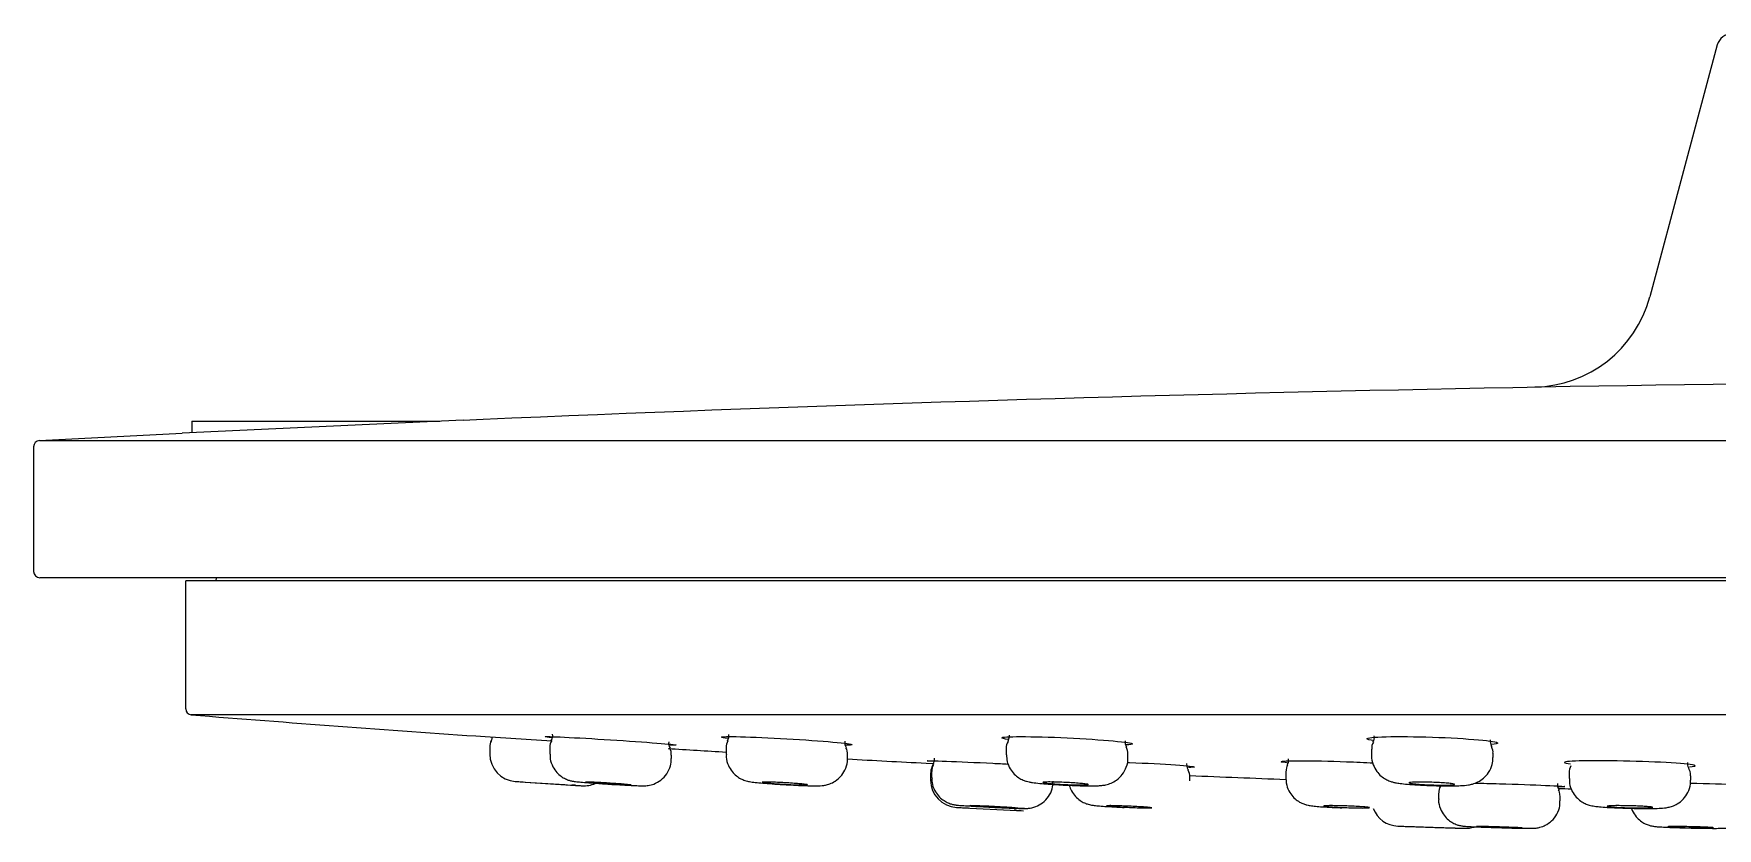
# Model space of a CAD drawing. Header units: millimetres. Extents: x -60 to 7633, y -2614 to 2146.
# Drawn here: x 3729.6 to 3785, y -2208.8 to -2182.7 of the extents above; entities that cross this region are included whole.
import ezdxf

# ---------------------------------------------------------------- set-up
doc = ezdxf.new("R2010")
doc.units = ezdxf.units.MM
doc.layers.get('0').update_dxf_attribs({"color": 250})

msp = doc.modelspace()

# ---------------------------------------------------------------- linework, layer by layer
at = {"linetype": 'Continuous'}
for p, q in [((3785.019, -2183.051), (3782.799, -2191.338)), ((3743.776, -2195.394), (3734.529, -2195.827)), ((3734.845, -2195.431), (3743, -2195.431)), ((3734.845, -2195.431), (3734.845, -2195.812)), ((3743.776, -2195.394), (3744.43, -2195.366)), ((3729.835, -2196.07), (3734.529, -2195.827)), ((3729.835, -2196.07), (3879.456, -2196.07)), ((3729.645, -2196.27), (3729.645, -2200.381)), ((3879.445, -2200.581), (3729.845, -2200.581)), ((3734.645, -2204.894), (3734.645, -2200.681)), ((3874.645, -2200.681), (3734.645, -2200.681)), ((3735.645, -2200.681), (3735.654, -2200.581)), ((3874.461, -2205.093), (3734.829, -2205.093)), ((3744.495, -2205.809), (3746.686, -2205.953)), ((3744.645, -2206.158), (3744.645, -2206.159)), ((3744.645, -2206.159), (3744.645, -2206.383)), ((3744.645, -2206.383), (3744.645, -2206.384)), ((3746.622, -2206.164), (3746.622, -2206.386)), ((3750.622, -2206.417), (3750.622, -2206.416)), ((3750.622, -2206.526), (3750.622, -2206.417)), ((3752.416, -2206.177), (3752.416, -2206.394)), ((3756.416, -2206.518), (3756.416, -2206.404)), ((3761.633, -2206.198), (3761.633, -2206.405)), ((3765.633, -2206.507), (3765.633, -2206.383)), ((3773.645, -2206.225), (3773.645, -2206.42)), ((3777.645, -2206.492), (3777.645, -2206.356)), ((3758.995, -2206.682), (3759.215, -2206.693)), ((3759.145, -2207.028), (3759.145, -2207.029)), ((3759.145, -2207.029), (3759.145, -2207.239)), ((3759.179, -2206.954), (3759.179, -2207.164)), ((3767.674, -2207.14), (3767.674, -2207.139)), ((3767.674, -2207.266), (3767.674, -2207.14)), ((3770.825, -2206.98), (3770.825, -2207.178)), ((3780.145, -2207.001), (3780.145, -2207.19)), ((3784.145, -2207.245), (3784.145, -2207.103)), ((3745.485, -2207.281), (3747.687, -2207.427)), ((3745.808, -2207.303), (3747.308, -2207.402)), ((3759.145, -2207.239), (3759.145, -2207.24)), ((3775.853, -2207.665), (3775.853, -2207.858)), ((3760, -2208.138), (3762.202, -2208.247)), ((3779.853, -2207.786), (3779.853, -2207.785)), ((3779.853, -2207.924), (3779.853, -2207.786)), ((3774.515, -2208.754), (3776.717, -2208.826)), ((3774.895, -2208.767), (3776.395, -2208.816))]:
    msp.add_line(p, q, dxfattribs=at)
for centre, radius, start, end in [((3785.502, -2183.181), 0.5, 90, 165), ((3778.934, -2190.306), 4, 271.1653, 345.0627), ((3729.845, -2196.27), 0.2, 93.0631, 180), ((3729.845, -2200.381), 0.2, 180, 270), ((3734.845, -2204.894), 0.2, 180, 265.4496), ((3804.645, -1327.867), 880, 265.449588, 266.080647), ((3745.145, -2206.158), 0.5, 153.4711, 180.015), ((3745.145, -2206.158), 0.5, 153.4435, 180.3838), ((3745.145, -2206.158), 0.5, 154.1069, 180.4138), ((3744.245, -2205.722), 0.5, 335.6201, 347.9413), ((3746.976, -2206.132), 0.351, 146.4471, 184.7238), ((3746.406, -2205.769), 0.311, 327.8889, 7.8265), ((3750.833, -2206.024), 0.306, 171.5693, 212.046), ((3752.757, -2206.139), 0.337, 145.9537, 186.0501), ((3752.204, -2205.783), 0.307, 327.8783, 8.1622), ((3756.637, -2206.004), 0.317, 172.7294, 211.6005), ((3761.965, -2206.162), 0.333, 144.2999, 186.8118), ((3765.846, -2205.985), 0.308, 172.1877, 211.95), ((3773.991, -2206.187), 0.341, 145.8095, 185.8851), ((3773.432, -2205.832), 0.308, 328.4705, 8.1416), ((3777.859, -2205.956), 0.31, 172.4723, 211.7923), ((3745.545, -2206.383), 0.9, 180, 266.1514), ((3804.645, -1327.867), 880, 266.473105, 266.5974), ((3750.252, -2206.374), 0.364, 353.2445, 30.3655), ((3756.059, -2206.372), 0.356, 354.9253, 33.8537), ((3804.645, -1327.867), 880, 266.857966, 267.026447), ((3758.961, -2206.561), 0.312, 328.1942, 7.98), ((3765.321, -2206.332), 0.31, 350.5832, 35.8875), ((3770.601, -2206.581), 0.32, 328.5161, 7.0759), ((3759.645, -2207.028), 0.5, 153.4844, 180.0167), ((3759.645, -2207.028), 0.5, 153.4622, 180.396), ((3759.645, -2207.028), 0.5, 154.1209, 180.4234), ((3759.516, -2206.915), 0.333, 146.0467, 186.3387), ((3758.745, -2206.592), 0.5, 334.1838, 348.0185), ((3758.745, -2206.592), 0.5, 335.637, 348.0812), ((3767.306, -2207.106), 0.363, 354.5219, 32.2337), ((3804.645, -1327.867), 880, 267.592224, 267.797819), ((3780.46, -2206.958), 0.315, 143.591, 188.5287), ((3804.645, -1327.869), 881.4, 266.151359, 266.172528), ((3804.645, -1327.87), 881.399, 266.172527, 266.270038), ((3804.645, -1327.869), 881.4, 266.270038, 266.294829), ((3803.693, -1342.332), 866.905, 266.270911, 266.278688), ((3747.745, -2206.529), 0.9, 266.2948, 294.2197), ((3747.745, -2206.529), 0.9, 266.2948, 293.8455), ((3760.045, -2207.239), 0.9, 180, 267.0966), ((3776.187, -2207.623), 0.329, 146.2818, 187.128), ((3780.063, -2207.392), 0.305, 171.6903, 212.311), ((3804.645, -1327.867), 880, 268.381134, 268.409298), ((3804.645, -1327.869), 881.4, 267.096552, 267.1223), ((3804.645, -1327.869), 881.4, 267.219927, 267.239885), ((3774.545, -2207.854), 0.9, 200.9, 268.041), ((3804.645, -1327.869), 881.4, 268.040955, 268.065721), ((3804.645, -1327.869), 881.4, 268.163282, 268.184191), ((3776.745, -2207.927), 0.9, 268.1842, 287.8251), ((3776.745, -2207.927), 0.9, 268.1842, 287.8206)]:
    msp.add_arc(centre, radius, start, end, dxfattribs=at)
for points in [[(3744.43, -2195.366), (3764.49, -2194.502), (3784.567, -2194.07), (3804.645, -2194.07)], [(3761.729, -2205.764), (3761.74, -2205.785), (3761.726, -2205.854), (3761.686, -2205.971)], [(3777.637, -2206.355), (3777.652, -2206.304), (3777.636, -2206.228), (3777.589, -2206.126)], [(3767.623, -2206.906), (3767.599, -2206.883), (3767.583, -2206.814), (3767.576, -2206.699)], [(3770.887, -2206.753), (3770.853, -2206.789), (3770.833, -2206.864), (3770.829, -2206.977)], [(3784.094, -2206.868), (3784.07, -2206.845), (3784.055, -2206.777), (3784.047, -2206.662)], [(3784.141, -2207.103), (3784.137, -2206.988), (3784.118, -2206.911), (3784.084, -2206.873)], [(3779.85, -2207.786), (3779.843, -2207.668), (3779.823, -2207.592), (3779.792, -2207.558)], [(3765.407, -2208.134), (3765.442, -2208.136), (3765.475, -2208.137), (3765.507, -2208.139)]]:
    msp.add_open_spline(points, degree=3, dxfattribs=at)
for points, knots in [([(3746.699, -2205.845), (3746.552, -2205.83), (3746.472, -2205.819), (3746.47, -2205.804), (3746.699, -2205.809), (3747.1, -2205.828)], [0.8015919, 0.8015919, 0.8015919, 0.8015919, 0.875, 0.875, 1, 1, 1, 1]), ([(3747.1, -2205.828), (3747.502, -2205.847), (3748.059, -2205.878), (3749.181, -2205.95), (3749.742, -2205.989), (3750.536, -2206.054), (3750.77, -2206.078), (3750.772, -2206.093), (3750.696, -2206.094), (3750.556, -2206.09)], [0, 0, 0, 0, 0.125, 0.125, 0.25, 0.25, 0.375, 0.375, 0.4466086, 0.4466086, 0.4466086, 0.4466086]), ([(3752.488, -2205.872), (3752.344, -2205.854), (3752.266, -2205.839), (3752.265, -2205.809), (3752.493, -2205.804), (3752.895, -2205.814)], [0.8023724, 0.8023724, 0.8023724, 0.8023724, 0.875, 0.875, 1, 1, 1, 1]), ([(3752.895, -2205.814), (3753.297, -2205.823), (3753.855, -2205.848), (3754.977, -2205.912), (3755.537, -2205.952), (3756.331, -2206.023), (3756.565, -2206.055), (3756.566, -2206.084), (3756.492, -2206.091), (3756.354, -2206.092)], [0, 0, 0, 0, 0.125, 0.125, 0.25, 0.25, 0.375, 0.375, 0.4459568, 0.4459568, 0.4459568, 0.4459568]), ([(3761.7, -2205.904), (3761.56, -2205.884), (3761.484, -2205.866), (3761.482, -2205.824), (3761.711, -2205.809), (3762.113, -2205.809)], [0.8031097, 0.8031097, 0.8031097, 0.8031097, 0.875, 0.875, 1, 1, 1, 1]), ([(3762.113, -2205.809), (3762.515, -2205.809), (3763.073, -2205.824), (3764.195, -2205.877), (3764.756, -2205.914), (3765.549, -2205.988), (3765.782, -2206.025), (3765.783, -2206.066), (3765.71, -2206.077), (3765.575, -2206.084)], [0, 0, 0, 0, 0.125, 0.125, 0.25, 0.25, 0.375, 0.375, 0.4452189, 0.4452189, 0.4452189, 0.4452189]), ([(3773.738, -2205.944), (3773.581, -2205.922), (3773.496, -2205.899), (3773.495, -2205.848), (3773.723, -2205.823), (3774.125, -2205.814)], [0.7987573, 0.7987573, 0.7987573, 0.7987573, 0.875, 0.875, 1, 1, 1, 1]), ([(3774.125, -2205.814), (3774.528, -2205.804), (3775.086, -2205.809), (3776.209, -2205.846), (3776.77, -2205.878), (3777.562, -2205.95), (3777.795, -2205.989), (3777.795, -2206.04), (3777.724, -2206.055), (3777.591, -2206.067)], [0, 0, 0, 0, 0.125, 0.125, 0.25, 0.25, 0.375, 0.375, 0.4445252, 0.4445252, 0.4445252, 0.4445252]), ([(3746.634, -2206.386), (3746.631, -2206.445), (3746.627, -2206.579), (3746.708, -2206.794), (3746.837, -2206.983), (3746.984, -2207.115), (3747.125, -2207.199), (3747.247, -2207.246), (3747.333, -2207.268), (3747.387, -2207.278), (3747.441, -2207.286), (3747.525, -2207.295), (3747.691, -2207.311), (3747.968, -2207.332), (3748.255, -2207.353), (3748.419, -2207.363), (3748.48, -2207.367)], [0, 0, 0, 0, 0.056562, 0.151666, 0.231592, 0.300471, 0.35878, 0.40638, 0.439736, 0.463126, 0.492828, 0.559643, 0.683388, 0.81546, 0.94104, 1, 1, 1, 1]), ([(3748.48, -2207.367), (3748.547, -2207.372), (3748.714, -2207.383), (3749.013, -2207.4), (3749.313, -2207.416), (3749.558, -2207.426), (3749.664, -2207.43), (3749.77, -2207.427), (3749.888, -2207.415), (3750.067, -2207.368), (3750.286, -2207.246), (3750.478, -2207.04), (3750.602, -2206.784), (3750.611, -2206.618), (3750.615, -2206.527)], [0, 0, 0, 0, 0.060076, 0.172527, 0.285635, 0.400361, 0.520592, 0.559771, 0.589498, 0.650284, 0.736733, 0.829071, 0.919937, 1, 1, 1, 1]), ([(3752.427, -2206.393), (3752.423, -2206.427), (3752.412, -2206.545), (3752.479, -2206.75), (3752.601, -2206.955), (3752.747, -2207.099), (3752.892, -2207.194), (3753.022, -2207.248), (3753.119, -2207.276), (3753.2, -2207.292), (3753.307, -2207.308), (3753.48, -2207.327), (3753.762, -2207.351), (3754.02, -2207.37), (3754.165, -2207.379), (3754.202, -2207.381)], [0, 0, 0, 0, 0.034538, 0.138471, 0.225015, 0.299809, 0.364232, 0.418508, 0.459763, 0.498301, 0.5636, 0.702007, 0.829519, 0.963334, 1, 1, 1, 1]), ([(3754.202, -2207.381), (3754.295, -2207.387), (3754.485, -2207.398), (3754.812, -2207.414), (3755.121, -2207.426), (3755.382, -2207.429), (3755.51, -2207.43), (3755.688, -2207.408), (3755.845, -2207.364), (3756.035, -2207.268), (3756.229, -2207.094), (3756.366, -2206.845), (3756.428, -2206.635), (3756.412, -2206.53), (3756.41, -2206.515)], [0, 0, 0, 0, 0.082005, 0.195064, 0.308867, 0.425036, 0.553831, 0.600992, 0.649243, 0.712985, 0.805989, 0.892564, 0.986709, 1, 1, 1, 1]), ([(3759.254, -2206.63), (3759.106, -2206.619), (3759.027, -2206.611), (3759.032, -2206.599), (3759.264, -2206.603), (3759.668, -2206.618)], [0.8007004, 0.8007004, 0.8007004, 0.8007004, 0.875, 0.875, 1, 1, 1, 1]), ([(3759.668, -2206.618), (3760.073, -2206.633), (3760.632, -2206.657), (3761.362, -2206.694), (3761.532, -2206.702), (3761.696, -2206.711)], [0, 0, 0, 0, 0.125, 0.125, 0.1627647, 0.1627647, 0.1627647, 0.1627647]), ([(3761.646, -2206.406), (3761.645, -2206.488), (3761.648, -2206.64), (3761.748, -2206.864), (3761.885, -2207.042), (3762.036, -2207.164), (3762.181, -2207.24), (3762.301, -2207.281), (3762.4, -2207.305), (3762.526, -2207.326), (3762.714, -2207.348), (3763.01, -2207.373), (3763.308, -2207.392), (3763.488, -2207.401), (3763.563, -2207.404)], [0, 0, 0, 0, 0.079136, 0.171467, 0.250113, 0.318582, 0.377978, 0.428093, 0.471312, 0.536651, 0.673677, 0.797893, 0.927534, 1, 1, 1, 1]), ([(3763.563, -2207.404), (3763.619, -2207.407), (3763.78, -2207.415), (3764.075, -2207.425), (3764.385, -2207.43), (3764.61, -2207.427), (3764.758, -2207.419), (3764.903, -2207.4), (3765.087, -2207.346), (3765.281, -2207.235), (3765.465, -2207.057), (3765.592, -2206.811), (3765.648, -2206.606), (3765.632, -2206.509), (3765.631, -2206.504)], [0, 0, 0, 0, 0.052469, 0.173757, 0.295574, 0.421088, 0.509976, 0.573653, 0.641075, 0.712064, 0.801957, 0.895411, 0.995455, 1, 1, 1, 1]), ([(3770.901, -2206.678), (3770.755, -2206.662), (3770.676, -2206.647), (3770.675, -2206.615), (3770.903, -2206.603), (3771.305, -2206.603)], [0.8017874, 0.8017874, 0.8017874, 0.8017874, 0.875, 0.875, 1, 1, 1, 1]), ([(3771.305, -2206.603), (3771.707, -2206.603), (3772.265, -2206.615), (3773.127, -2206.646), (3773.427, -2206.659), (3773.702, -2206.674)], [0, 0, 0, 0, 0.125, 0.125, 0.1918802, 0.1918802, 0.1918802, 0.1918802]), ([(3773.649, -2206.419), (3773.648, -2206.428), (3773.632, -2206.529), (3773.689, -2206.727), (3773.804, -2206.949), (3773.952, -2207.108), (3774.104, -2207.214), (3774.246, -2207.277), (3774.366, -2207.312), (3774.488, -2207.337), (3774.647, -2207.359), (3774.9, -2207.382), (3775.225, -2207.403), (3775.439, -2207.411), (3775.549, -2207.416)], [0, 0, 0, 0, 0.008856, 0.116422, 0.204941, 0.281537, 0.34866, 0.407767, 0.459235, 0.519878, 0.622104, 0.753293, 0.891911, 1, 1, 1, 1]), ([(3775.549, -2207.416), (3775.572, -2207.417), (3775.703, -2207.422), (3775.977, -2207.428), (3776.307, -2207.43), (3776.6, -2207.422), (3776.775, -2207.411), (3776.97, -2207.374), (3777.155, -2207.306), (3777.345, -2207.18), (3777.512, -2206.988), (3777.627, -2206.744), (3777.635, -2206.581), (3777.637, -2206.494)], [0, 0, 0, 0, 0.02113, 0.142558, 0.26489, 0.390532, 0.529751, 0.593093, 0.662726, 0.738346, 0.824774, 0.919879, 1, 1, 1, 1]), ([(3780.62, -2206.607), (3780.219, -2206.614), (3779.993, -2206.633), (3779.996, -2206.672), (3780.066, -2206.687), (3780.193, -2206.703)], [0, 0, 0, 0, 0.125, 0.125, 0.1928837, 0.1928837, 0.1928837, 0.1928837]), ([(3784.108, -2206.802), (3784.23, -2206.793), (3784.296, -2206.781), (3784.294, -2206.743), (3784.064, -2206.712), (3783.261, -2206.656), (3782.702, -2206.632), (3781.579, -2206.603), (3781.02, -2206.599), (3780.62, -2206.607)], [0.5580213, 0.5580213, 0.5580213, 0.5580213, 0.625, 0.625, 0.75, 0.75, 0.875, 0.875, 1, 1, 1, 1]), ([(3759.191, -2207.164), (3759.188, -2207.219), (3759.183, -2207.352), (3759.263, -2207.567), (3759.392, -2207.759), (3759.54, -2207.892), (3759.684, -2207.977), (3759.808, -2208.025), (3759.9, -2208.047), (3759.954, -2208.056), (3759.995, -2208.061), (3760.059, -2208.068), (3760.173, -2208.077), (3760.403, -2208.092), (3760.703, -2208.109), (3760.996, -2208.124), (3761.154, -2208.132), (3761.21, -2208.135)], [0, 0, 0, 0, 0.050168, 0.140496, 0.216035, 0.281032, 0.336356, 0.381621, 0.414516, 0.434468, 0.45558, 0.49472, 0.601773, 0.713871, 0.832063, 0.948591, 1, 1, 1, 1]), ([(3765.608, -2206.655), (3765.633, -2206.656), (3765.657, -2206.657), (3766.243, -2206.683), (3766.803, -2206.714), (3767.594, -2206.769), (3767.826, -2206.794), (3767.823, -2206.816), (3767.752, -2206.821), (3767.622, -2206.822)], [0.1194734, 0.1194734, 0.1194734, 0.1194734, 0.125, 0.125, 0.25, 0.25, 0.375, 0.375, 0.4437504, 0.4437504, 0.4437504, 0.4437504]), ([(3770.827, -2207.183), (3770.836, -2207.291), (3770.854, -2207.461), (3770.975, -2207.693), (3771.119, -2207.854), (3771.271, -2207.962), (3771.41, -2208.026), (3771.519, -2208.059), (3771.602, -2208.076), (3771.702, -2208.091), (3771.85, -2208.106), (3772.103, -2208.124), (3772.398, -2208.141), (3772.587, -2208.148), (3772.672, -2208.152)], [0, 0, 0, 0, 0.107434, 0.197969, 0.275646, 0.342914, 0.40034, 0.445762, 0.482979, 0.537262, 0.65271, 0.780528, 0.915089, 1, 1, 1, 1]), ([(3780.158, -2207.19), (3780.155, -2207.249), (3780.151, -2207.386), (3780.235, -2207.604), (3780.368, -2207.797), (3780.52, -2207.93), (3780.67, -2208.015), (3780.799, -2208.061), (3780.902, -2208.086), (3781.006, -2208.103), (3781.151, -2208.119), (3781.393, -2208.137), (3781.715, -2208.153), (3781.983, -2208.163), (3782.108, -2208.166), (3782.122, -2208.166)], [0, 0, 0, 0, 0.056544, 0.151972, 0.232122, 0.301725, 0.362075, 0.414046, 0.456491, 0.509301, 0.605065, 0.730433, 0.861608, 0.987067, 1, 1, 1, 1]), ([(3745.485, -2207.281), (3745.485, -2207.281), (3745.501, -2207.282), (3745.533, -2207.285), (3745.57, -2207.287), (3745.626, -2207.291), (3745.699, -2207.296), (3745.731, -2207.298), (3745.766, -2207.3), (3745.805, -2207.303)], [0.758318, 0.758318, 0.758318, 0.758318, 0.8058628, 0.8058628, 0.8058628, 0.8593129, 0.8593129, 0.8593129, 0.8827963, 0.8827963, 0.8827963, 0.8827963]), ([(3747.464, -2207.412), (3747.444, -2207.411), (3747.422, -2207.41), (3747.4, -2207.408), (3747.384, -2207.407), (3747.367, -2207.406), (3747.349, -2207.405)], [0.36124169, 0.36124169, 0.36124169, 0.36124169, 0.3759153, 0.3759153, 0.3759153, 0.38639626, 0.38639626, 0.38639626, 0.38639626]), ([(3747.437, -2207.41), (3747.455, -2207.412), (3747.473, -2207.413), (3747.49, -2207.414), (3747.56, -2207.418), (3747.614, -2207.422), (3747.647, -2207.424), (3747.674, -2207.426), (3747.687, -2207.427), (3747.687, -2207.427)], [0.1489474, 0.1489474, 0.1489474, 0.1489474, 0.1617279, 0.1617279, 0.1617279, 0.2154335, 0.2154335, 0.2154335, 0.2586356, 0.2586356, 0.2586356, 0.2586356]), ([(3748.014, -2207.328), (3747.955, -2207.323), (3747.905, -2207.318), (3747.868, -2207.315), (3747.832, -2207.311), (3747.808, -2207.308), (3747.798, -2207.306), (3747.789, -2207.304), (3747.794, -2207.303), (3747.812, -2207.303), (3747.831, -2207.303), (3747.864, -2207.303), (3747.909, -2207.305), (3747.953, -2207.307), (3748.011, -2207.309), (3748.076, -2207.312), (3748.142, -2207.316), (3748.217, -2207.32), (3748.296, -2207.324), (3748.375, -2207.329), (3748.46, -2207.334), (3748.544, -2207.339), (3748.628, -2207.345), (3748.713, -2207.35), (3748.793, -2207.356), (3748.872, -2207.362), (3748.948, -2207.367), (3749.013, -2207.372), (3749.079, -2207.377), (3749.136, -2207.382), (3749.181, -2207.386), (3749.225, -2207.39), (3749.258, -2207.394), (3749.276, -2207.396), (3749.294, -2207.399), (3749.298, -2207.4), (3749.288, -2207.401), (3749.278, -2207.402), (3749.254, -2207.402), (3749.217, -2207.401), (3749.18, -2207.4), (3749.129, -2207.398), (3749.07, -2207.395), (3749.01, -2207.392), (3748.939, -2207.389), (3748.864, -2207.384), (3748.788, -2207.38), (3748.705, -2207.375), (3748.622, -2207.37), (3748.538, -2207.365), (3748.452, -2207.359), (3748.37, -2207.354), (3748.288, -2207.348), (3748.209, -2207.342), (3748.138, -2207.337), (3748.093, -2207.334), (3748.052, -2207.331), (3748.014, -2207.328)], [0, 0, 0, 0, 0.053706, 0.053706, 0.053706, 0.107417, 0.107417, 0.107417, 0.161046, 0.161046, 0.161046, 0.214592, 0.214592, 0.214592, 0.268127, 0.268127, 0.268127, 0.321723, 0.321723, 0.321723, 0.375429, 0.375429, 0.375429, 0.429243, 0.429243, 0.429243, 0.48312, 0.48312, 0.48312, 0.536982, 0.536982, 0.536982, 0.59076, 0.59076, 0.59076, 0.644423, 0.644423, 0.644423, 0.697989, 0.697989, 0.697989, 0.751519, 0.751519, 0.751519, 0.805089, 0.805089, 0.805089, 0.858758, 0.858758, 0.858758, 0.912542, 0.912542, 0.912542, 0.966406, 0.966406, 0.966406, 1, 1, 1, 1]), ([(3753.82, -2207.339), (3753.76, -2207.334), (3753.71, -2207.329), (3753.674, -2207.324), (3753.637, -2207.32), (3753.613, -2207.315), (3753.604, -2207.312), (3753.595, -2207.309), (3753.6, -2207.306), (3753.619, -2207.305), (3753.637, -2207.303), (3753.671, -2207.302), (3753.715, -2207.303), (3753.76, -2207.303), (3753.818, -2207.304), (3753.883, -2207.306), (3753.949, -2207.308), (3754.024, -2207.311), (3754.104, -2207.315), (3754.183, -2207.318), (3754.268, -2207.323), (3754.351, -2207.327), (3754.435, -2207.332), (3754.52, -2207.338), (3754.6, -2207.343), (3754.679, -2207.348), (3754.754, -2207.354), (3754.82, -2207.36), (3754.885, -2207.365), (3754.943, -2207.371), (3754.987, -2207.375), (3755.031, -2207.38), (3755.064, -2207.385), (3755.082, -2207.389), (3755.1, -2207.392), (3755.104, -2207.395), (3755.094, -2207.398), (3755.084, -2207.4), (3755.059, -2207.401), (3755.022, -2207.401), (3754.985, -2207.402), (3754.934, -2207.401), (3754.874, -2207.4), (3754.815, -2207.398), (3754.744, -2207.396), (3754.668, -2207.393), (3754.592, -2207.39), (3754.509, -2207.386), (3754.426, -2207.381), (3754.342, -2207.377), (3754.256, -2207.371), (3754.175, -2207.366), (3754.093, -2207.361), (3754.014, -2207.355), (3753.943, -2207.35), (3753.899, -2207.346), (3753.857, -2207.343), (3753.82, -2207.339)], [0, 0, 0, 0, 0.05379, 0.05379, 0.05379, 0.107585, 0.107585, 0.107585, 0.161302, 0.161302, 0.161302, 0.214907, 0.214907, 0.214907, 0.268444, 0.268444, 0.268444, 0.321986, 0.321986, 0.321986, 0.375605, 0.375605, 0.375605, 0.429337, 0.429337, 0.429337, 0.483172, 0.483172, 0.483172, 0.537052, 0.537052, 0.537052, 0.5909, 0.5909, 0.5909, 0.644653, 0.644653, 0.644653, 0.69829, 0.69829, 0.69829, 0.751841, 0.751841, 0.751841, 0.805373, 0.805373, 0.805373, 0.858962, 0.858962, 0.858962, 0.912658, 0.912658, 0.912658, 0.966465, 0.966465, 0.966465, 1, 1, 1, 1]), ([(3761.21, -2208.135), (3761.281, -2208.138), (3761.451, -2208.146), (3761.736, -2208.159), (3762.005, -2208.169), (3762.168, -2208.174), (3762.249, -2208.174), (3762.304, -2208.173), (3762.374, -2208.169), (3762.48, -2208.153), (3762.641, -2208.104), (3762.843, -2207.991), (3763.032, -2207.791), (3763.158, -2207.534), (3763.169, -2207.366), (3763.173, -2207.272)], [0, 0, 0, 0, 0.06582, 0.184155, 0.302959, 0.423627, 0.488116, 0.523841, 0.547996, 0.585907, 0.634497, 0.720886, 0.817685, 0.912676, 1, 1, 1, 1]), ([(3763.05, -2207.352), (3762.991, -2207.346), (3762.941, -2207.341), (3762.904, -2207.335), (3762.868, -2207.33), (3762.844, -2207.325), (3762.835, -2207.321), (3762.826, -2207.317), (3762.831, -2207.313), (3762.85, -2207.31), (3762.869, -2207.307), (3762.902, -2207.305), (3762.947, -2207.304), (3762.992, -2207.302), (3763.05, -2207.302), (3763.116, -2207.303), (3763.182, -2207.303), (3763.257, -2207.305), (3763.337, -2207.307), (3763.416, -2207.31), (3763.501, -2207.313), (3763.584, -2207.317), (3763.668, -2207.321), (3763.753, -2207.326), (3763.832, -2207.331), (3763.911, -2207.336), (3763.987, -2207.341), (3764.052, -2207.347), (3764.117, -2207.352), (3764.174, -2207.358), (3764.219, -2207.363), (3764.263, -2207.369), (3764.295, -2207.374), (3764.313, -2207.379), (3764.331, -2207.383), (3764.335, -2207.388), (3764.325, -2207.391), (3764.315, -2207.394), (3764.29, -2207.397), (3764.252, -2207.399), (3764.215, -2207.401), (3764.164, -2207.401), (3764.104, -2207.401), (3764.044, -2207.401), (3763.973, -2207.4), (3763.897, -2207.398), (3763.821, -2207.397), (3763.738, -2207.394), (3763.655, -2207.39), (3763.572, -2207.387), (3763.486, -2207.382), (3763.404, -2207.378), (3763.323, -2207.373), (3763.244, -2207.368), (3763.173, -2207.362), (3763.129, -2207.359), (3763.088, -2207.355), (3763.05, -2207.352)], [0, 0, 0, 0, 0.053851, 0.053851, 0.053851, 0.107706, 0.107706, 0.107706, 0.161508, 0.161508, 0.161508, 0.215198, 0.215198, 0.215198, 0.268781, 0.268781, 0.268781, 0.322312, 0.322312, 0.322312, 0.375867, 0.375867, 0.375867, 0.42951, 0.42951, 0.42951, 0.483269, 0.483269, 0.483269, 0.53712, 0.53712, 0.53712, 0.590999, 0.590999, 0.590999, 0.64483, 0.64483, 0.64483, 0.698556, 0.698556, 0.698556, 0.752169, 0.752169, 0.752169, 0.805709, 0.805709, 0.805709, 0.859247, 0.859247, 0.859247, 0.912858, 0.912858, 0.912858, 0.966581, 0.966581, 0.966581, 1, 1, 1, 1]), ([(3763.706, -2207.414), (3763.724, -2207.477), (3763.782, -2207.611), (3763.9, -2207.778), (3764.049, -2207.908), (3764.193, -2207.99), (3764.317, -2208.035), (3764.404, -2208.056), (3764.471, -2208.067), (3764.557, -2208.078), (3764.695, -2208.091), (3764.941, -2208.109), (3765.199, -2208.124), (3765.356, -2208.131), (3765.407, -2208.134)], [0.0929489, 0.0929489, 0.0929489, 0.0929489, 0.1661813, 0.2509211, 0.3241442, 0.3867071, 0.4383938, 0.4753829, 0.5086862, 0.5615637, 0.6826456, 0.8118686, 0.9474524, 1, 1, 1, 1]), ([(3775.096, -2207.368), (3775.037, -2207.362), (3774.987, -2207.357), (3774.95, -2207.351), (3774.914, -2207.346), (3774.89, -2207.34), (3774.881, -2207.335), (3774.872, -2207.33), (3774.878, -2207.325), (3774.897, -2207.321), (3774.916, -2207.317), (3774.95, -2207.314), (3774.995, -2207.311), (3775.04, -2207.309), (3775.098, -2207.307), (3775.164, -2207.306), (3775.23, -2207.305), (3775.306, -2207.305), (3775.385, -2207.306), (3775.464, -2207.308), (3775.549, -2207.31), (3775.633, -2207.312), (3775.717, -2207.315), (3775.802, -2207.319), (3775.88, -2207.323), (3775.959, -2207.327), (3776.034, -2207.332), (3776.1, -2207.337), (3776.165, -2207.343), (3776.222, -2207.348), (3776.266, -2207.354), (3776.31, -2207.359), (3776.342, -2207.365), (3776.36, -2207.37), (3776.378, -2207.375), (3776.382, -2207.38), (3776.371, -2207.385), (3776.361, -2207.389), (3776.336, -2207.393), (3776.298, -2207.396), (3776.261, -2207.399), (3776.21, -2207.402), (3776.149, -2207.403), (3776.089, -2207.404), (3776.018, -2207.405), (3775.942, -2207.404), (3775.866, -2207.404), (3775.783, -2207.402), (3775.7, -2207.4), (3775.616, -2207.398), (3775.53, -2207.395), (3775.449, -2207.391), (3775.368, -2207.387), (3775.288, -2207.382), (3775.218, -2207.378), (3775.174, -2207.374), (3775.133, -2207.371), (3775.096, -2207.368)], [0, 0, 0, 0, 0.053873, 0.053873, 0.053873, 0.107747, 0.107747, 0.107747, 0.161609, 0.161609, 0.161609, 0.215387, 0.215387, 0.215387, 0.269049, 0.269049, 0.269049, 0.322615, 0.322615, 0.322615, 0.376144, 0.376144, 0.376144, 0.429715, 0.429715, 0.429715, 0.483384, 0.483384, 0.483384, 0.537168, 0.537168, 0.537168, 0.591032, 0.591032, 0.591032, 0.644906, 0.644906, 0.644906, 0.698716, 0.698716, 0.698716, 0.752414, 0.752414, 0.752414, 0.806005, 0.806005, 0.806005, 0.859538, 0.859538, 0.859538, 0.913088, 0.913088, 0.913088, 0.966722, 0.966722, 0.966722, 1, 1, 1, 1]), ([(3777.048, -2207.337), (3777.303, -2207.343), (3777.577, -2207.351), (3778.412, -2207.376), (3778.974, -2207.396), (3779.768, -2207.43), (3780.002, -2207.445), (3780.003, -2207.456), (3779.927, -2207.458), (3779.787, -2207.457)], [0.0638041, 0.0638041, 0.0638041, 0.0638041, 0.125, 0.125, 0.25, 0.25, 0.375, 0.375, 0.4467605, 0.4467605, 0.4467605, 0.4467605]), ([(3782.122, -2208.166), (3782.239, -2208.169), (3782.451, -2208.173), (3782.779, -2208.175), (3783.064, -2208.17), (3783.238, -2208.161), (3783.39, -2208.142), (3783.548, -2208.101), (3783.728, -2208.018), (3783.912, -2207.87), (3784.064, -2207.648), (3784.145, -2207.423), (3784.137, -2207.292), (3784.133, -2207.245)], [0, 0, 0, 0, 0.109585, 0.232457, 0.357891, 0.491822, 0.561028, 0.616648, 0.67912, 0.767837, 0.856665, 0.956, 1, 1, 1, 1]), ([(3784.135, -2207.336), (3784.137, -2207.336), (3784.138, -2207.336), (3784.701, -2207.349), (3785.262, -2207.368), (3786.055, -2207.405), (3786.289, -2207.423), (3786.289, -2207.444), (3786.216, -2207.449), (3786.081, -2207.453)], [0.1246759, 0.1246759, 0.1246759, 0.1246759, 0.125, 0.125, 0.25, 0.25, 0.375, 0.375, 0.4452096, 0.4452096, 0.4452096, 0.4452096]), ([(3760, -2208.138), (3760, -2208.138), (3760.015, -2208.138), (3760.044, -2208.14), (3760.078, -2208.142), (3760.134, -2208.144), (3760.205, -2208.148), (3760.26, -2208.151), (3760.324, -2208.154), (3760.397, -2208.158)], [0.7603667, 0.7603667, 0.7603667, 0.7603667, 0.8057909, 0.8057909, 0.8057909, 0.8593153, 0.8593153, 0.8593153, 0.9000085, 0.9000085, 0.9000085, 0.9000085]), ([(3760.649, -2208.1), (3760.589, -2208.096), (3760.539, -2208.093), (3760.503, -2208.09), (3760.467, -2208.087), (3760.443, -2208.085), (3760.433, -2208.084), (3760.424, -2208.082), (3760.429, -2208.081), (3760.448, -2208.081), (3760.466, -2208.081), (3760.5, -2208.081), (3760.544, -2208.083), (3760.589, -2208.084), (3760.647, -2208.086), (3760.712, -2208.088), (3760.778, -2208.091), (3760.853, -2208.094), (3760.933, -2208.098), (3761.012, -2208.101), (3761.097, -2208.105), (3761.181, -2208.109), (3761.265, -2208.114), (3761.35, -2208.118), (3761.429, -2208.122), (3761.508, -2208.127), (3761.584, -2208.131), (3761.649, -2208.135), (3761.715, -2208.139), (3761.772, -2208.142), (3761.816, -2208.145), (3761.86, -2208.149), (3761.893, -2208.151), (3761.911, -2208.153), (3761.929, -2208.155), (3761.933, -2208.157), (3761.923, -2208.157), (3761.913, -2208.158), (3761.889, -2208.158), (3761.851, -2208.157), (3761.814, -2208.156), (3761.764, -2208.154), (3761.704, -2208.152), (3761.644, -2208.15), (3761.574, -2208.147), (3761.498, -2208.144), (3761.422, -2208.141), (3761.339, -2208.137), (3761.255, -2208.133), (3761.172, -2208.129), (3761.086, -2208.125), (3761.004, -2208.12), (3760.922, -2208.116), (3760.843, -2208.112), (3760.772, -2208.107), (3760.728, -2208.105), (3760.686, -2208.102), (3760.649, -2208.1)], [0, 0, 0, 0, 0.053705, 0.053705, 0.053705, 0.107413, 0.107413, 0.107413, 0.161072, 0.161072, 0.161072, 0.214681, 0.214681, 0.214681, 0.268284, 0.268284, 0.268284, 0.321924, 0.321924, 0.321924, 0.375629, 0.375629, 0.375629, 0.4294, 0.4294, 0.4294, 0.483208, 0.483208, 0.483208, 0.537006, 0.537006, 0.537006, 0.590755, 0.590755, 0.590755, 0.644434, 0.644434, 0.644434, 0.698055, 0.698055, 0.698055, 0.751655, 0.751655, 0.751655, 0.805279, 0.805279, 0.805279, 0.858963, 0.858963, 0.858963, 0.912715, 0.912715, 0.912715, 0.966516, 0.966516, 0.966516, 1, 1, 1, 1]), ([(3762.214, -2208.167), (3762.238, -2208.17), (3762.242, -2208.172), (3762.225, -2208.172), (3762.208, -2208.173), (3762.169, -2208.173), (3762.113, -2208.172), (3762.057, -2208.17), (3761.981, -2208.168), (3761.891, -2208.164), (3761.802, -2208.161), (3761.697, -2208.157), (3761.584, -2208.152), (3761.472, -2208.147), (3761.349, -2208.142), (3761.226, -2208.136), (3761.221, -2208.135), (3761.216, -2208.135), (3761.21, -2208.135)], [0, 0, 0, 0, 0.0536109, 0.0536109, 0.0536109, 0.1072228, 0.1072228, 0.1072228, 0.1608224, 0.1608224, 0.1608224, 0.2144488, 0.2144488, 0.2144488, 0.2681362, 0.2681362, 0.2681362, 0.2705131, 0.2705131, 0.2705131, 0.2705131]), ([(3761.976, -2208.236), (3761.96, -2208.235), (3761.942, -2208.234), (3761.924, -2208.233), (3761.914, -2208.233), (3761.904, -2208.232), (3761.894, -2208.232)], [0.36408327, 0.36408327, 0.36408327, 0.36408327, 0.37593448, 0.37593448, 0.37593448, 0.38238521, 0.38238521, 0.38238521, 0.38238521]), ([(3765.144, -2208.109), (3765.085, -2208.105), (3765.035, -2208.101), (3764.998, -2208.098), (3764.962, -2208.094), (3764.938, -2208.091), (3764.929, -2208.088), (3764.919, -2208.086), (3764.924, -2208.084), (3764.943, -2208.083), (3764.962, -2208.081), (3764.995, -2208.081), (3765.04, -2208.081), (3765.085, -2208.081), (3765.143, -2208.082), (3765.209, -2208.084), (3765.274, -2208.085), (3765.35, -2208.087), (3765.429, -2208.09), (3765.508, -2208.093), (3765.593, -2208.096), (3765.677, -2208.1), (3765.761, -2208.104), (3765.846, -2208.108), (3765.925, -2208.112), (3766.004, -2208.116), (3766.08, -2208.121), (3766.145, -2208.125), (3766.211, -2208.129), (3766.268, -2208.134), (3766.312, -2208.137), (3766.356, -2208.141), (3766.389, -2208.145), (3766.407, -2208.148), (3766.425, -2208.15), (3766.429, -2208.153), (3766.419, -2208.154), (3766.408, -2208.156), (3766.384, -2208.157), (3766.347, -2208.157), (3766.309, -2208.158), (3766.259, -2208.157), (3766.199, -2208.156), (3766.139, -2208.155), (3766.068, -2208.153), (3765.992, -2208.151), (3765.916, -2208.148), (3765.833, -2208.145), (3765.75, -2208.142), (3765.666, -2208.138), (3765.58, -2208.134), (3765.499, -2208.13), (3765.417, -2208.126), (3765.338, -2208.122), (3765.267, -2208.117), (3765.223, -2208.115), (3765.181, -2208.112), (3765.144, -2208.109)], [0, 0, 0, 0, 0.053755, 0.053755, 0.053755, 0.107514, 0.107514, 0.107514, 0.161226, 0.161226, 0.161226, 0.21487, 0.21487, 0.21487, 0.268474, 0.268474, 0.268474, 0.322081, 0.322081, 0.322081, 0.375734, 0.375734, 0.375734, 0.429456, 0.429456, 0.429456, 0.483239, 0.483239, 0.483239, 0.537048, 0.537048, 0.537048, 0.590839, 0.590839, 0.590839, 0.644572, 0.644572, 0.644572, 0.698236, 0.698236, 0.698236, 0.751848, 0.751848, 0.751848, 0.805449, 0.805449, 0.805449, 0.859085, 0.859085, 0.859085, 0.912784, 0.912784, 0.912784, 0.96655, 0.96655, 0.96655, 1, 1, 1, 1]), ([(3772.295, -2208.119), (3772.236, -2208.115), (3772.186, -2208.111), (3772.149, -2208.107), (3772.113, -2208.102), (3772.089, -2208.099), (3772.08, -2208.095), (3772.071, -2208.092), (3772.076, -2208.089), (3772.095, -2208.087), (3772.114, -2208.084), (3772.147, -2208.083), (3772.192, -2208.082), (3772.237, -2208.081), (3772.295, -2208.081), (3772.361, -2208.081), (3772.427, -2208.082), (3772.502, -2208.083), (3772.582, -2208.085), (3772.661, -2208.087), (3772.746, -2208.089), (3772.83, -2208.092), (3772.914, -2208.095), (3772.999, -2208.099), (3773.078, -2208.103), (3773.157, -2208.107), (3773.232, -2208.111), (3773.297, -2208.115), (3773.362, -2208.119), (3773.42, -2208.124), (3773.464, -2208.128), (3773.508, -2208.132), (3773.54, -2208.136), (3773.558, -2208.14), (3773.576, -2208.144), (3773.58, -2208.147), (3773.57, -2208.149), (3773.56, -2208.152), (3773.535, -2208.154), (3773.497, -2208.156), (3773.46, -2208.157), (3773.409, -2208.158), (3773.349, -2208.158), (3773.289, -2208.157), (3773.218, -2208.157), (3773.142, -2208.155), (3773.066, -2208.154), (3772.983, -2208.152), (3772.9, -2208.149), (3772.817, -2208.146), (3772.731, -2208.143), (3772.649, -2208.139), (3772.567, -2208.136), (3772.488, -2208.131), (3772.418, -2208.127), (3772.374, -2208.125), (3772.332, -2208.122), (3772.295, -2208.119)], [0, 0, 0, 0, 0.053792, 0.053792, 0.053792, 0.107587, 0.107587, 0.107587, 0.16135, 0.16135, 0.16135, 0.215045, 0.215045, 0.215045, 0.268677, 0.268677, 0.268677, 0.322277, 0.322277, 0.322277, 0.375892, 0.375892, 0.375892, 0.42956, 0.42956, 0.42956, 0.483297, 0.483297, 0.483297, 0.537089, 0.537089, 0.537089, 0.590898, 0.590898, 0.590898, 0.644678, 0.644678, 0.644678, 0.698396, 0.698396, 0.698396, 0.752045, 0.752045, 0.752045, 0.805651, 0.805651, 0.805651, 0.859256, 0.859256, 0.859256, 0.912904, 0.912904, 0.912904, 0.96662, 0.96662, 0.96662, 1, 1, 1, 1]), ([(3775.858, -2207.855), (3775.856, -2207.868), (3775.841, -2207.973), (3775.899, -2208.174), (3776.017, -2208.393), (3776.164, -2208.548), (3776.314, -2208.649), (3776.45, -2208.709), (3776.559, -2208.738), (3776.627, -2208.749), (3776.668, -2208.755), (3776.717, -2208.759), (3776.795, -2208.764), (3776.964, -2208.773), (3777.238, -2208.784), (3777.471, -2208.793), (3777.583, -2208.796), (3777.585, -2208.796)], [0, 0, 0, 0, 0.013681, 0.123369, 0.213173, 0.290191, 0.356306, 0.41156, 0.454941, 0.481492, 0.50162, 0.531239, 0.607681, 0.734334, 0.869386, 0.998221, 1, 1, 1, 1]), ([(3777.585, -2208.796), (3777.709, -2208.8), (3777.924, -2208.807), (3778.274, -2208.817), (3778.573, -2208.824), (3778.811, -2208.827), (3778.916, -2208.827), (3778.996, -2208.825), (3779.079, -2208.817), (3779.206, -2208.793), (3779.383, -2208.725), (3779.585, -2208.584), (3779.753, -2208.365), (3779.847, -2208.124), (3779.843, -2207.983), (3779.84, -2207.924)], [0, 0, 0, 0, 0.10571, 0.212903, 0.320571, 0.428995, 0.54099, 0.576863, 0.598569, 0.638175, 0.696557, 0.773151, 0.861867, 0.950201, 1, 1, 1, 1]), ([(3781.615, -2208.129), (3781.555, -2208.125), (3781.505, -2208.121), (3781.469, -2208.116), (3781.433, -2208.112), (3781.409, -2208.108), (3781.4, -2208.104), (3781.391, -2208.1), (3781.396, -2208.096), (3781.415, -2208.093), (3781.434, -2208.09), (3781.467, -2208.087), (3781.512, -2208.085), (3781.558, -2208.083), (3781.615, -2208.082), (3781.681, -2208.081), (3781.747, -2208.081), (3781.823, -2208.081), (3781.902, -2208.082), (3781.982, -2208.082), (3782.067, -2208.084), (3782.151, -2208.086), (3782.234, -2208.088), (3782.319, -2208.091), (3782.398, -2208.094), (3782.477, -2208.098), (3782.552, -2208.101), (3782.618, -2208.105), (3782.683, -2208.109), (3782.74, -2208.114), (3782.784, -2208.118), (3782.828, -2208.122), (3782.86, -2208.127), (3782.878, -2208.131), (3782.896, -2208.135), (3782.9, -2208.139), (3782.89, -2208.142), (3782.879, -2208.146), (3782.854, -2208.149), (3782.817, -2208.151), (3782.78, -2208.154), (3782.729, -2208.155), (3782.669, -2208.156), (3782.608, -2208.157), (3782.537, -2208.158), (3782.461, -2208.157), (3782.385, -2208.157), (3782.302, -2208.156), (3782.219, -2208.154), (3782.135, -2208.152), (3782.049, -2208.15), (3781.968, -2208.147), (3781.886, -2208.144), (3781.807, -2208.14), (3781.737, -2208.137), (3781.693, -2208.134), (3781.652, -2208.132), (3781.615, -2208.129)], [0, 0, 0, 0, 0.053806, 0.053806, 0.053806, 0.107612, 0.107612, 0.107612, 0.161411, 0.161411, 0.161411, 0.215159, 0.215159, 0.215159, 0.268839, 0.268839, 0.268839, 0.32246, 0.32246, 0.32246, 0.376059, 0.376059, 0.376059, 0.429683, 0.429683, 0.429683, 0.483366, 0.483366, 0.483366, 0.537118, 0.537118, 0.537118, 0.590918, 0.590918, 0.590918, 0.644725, 0.644725, 0.644725, 0.698492, 0.698492, 0.698492, 0.752194, 0.752194, 0.752194, 0.80583, 0.80583, 0.80583, 0.859431, 0.859431, 0.859431, 0.913043, 0.913043, 0.913043, 0.966705, 0.966705, 0.966705, 1, 1, 1, 1]), ([(3782.191, -2208.171), (3782.201, -2208.197), (3782.244, -2208.295), (3782.336, -2208.441), (3782.486, -2208.583), (3782.634, -2208.675), (3782.766, -2208.726), (3782.864, -2208.75), (3782.931, -2208.762), (3783.002, -2208.77), (3783.105, -2208.778), (3783.304, -2208.79), (3783.599, -2208.801), (3783.856, -2208.81), (3783.981, -2208.813), (3783.996, -2208.813)], [0.1115901, 0.1115901, 0.1115901, 0.1115901, 0.1397336, 0.2239, 0.2964481, 0.3586916, 0.410594, 0.4494939, 0.4783751, 0.5155687, 0.6003307, 0.7252552, 0.8585234, 0.9852919, 1, 1, 1, 1]), ([(3783.996, -2208.813), (3784.11, -2208.816), (3784.317, -2208.821), (3784.651, -2208.826), (3784.941, -2208.828), (3785.134, -2208.826), (3785.246, -2208.821), (3785.338, -2208.815), (3785.476, -2208.789), (3785.664, -2208.723), (3785.886, -2208.568), (3786.06, -2208.32), (3786.141, -2208.082), (3786.131, -2207.956), (3786.128, -2207.916)], [0, 0, 0, 0, 0.100827, 0.214714, 0.329233, 0.446168, 0.519275, 0.574925, 0.611566, 0.671128, 0.769198, 0.86999, 0.964025, 1, 1, 1, 1]), ([(3774.515, -2208.754), (3774.515, -2208.754), (3774.528, -2208.754), (3774.555, -2208.755), (3774.588, -2208.756), (3774.641, -2208.758), (3774.712, -2208.761), (3774.764, -2208.762), (3774.826, -2208.764), (3774.896, -2208.767)], [0.7624377, 0.7624377, 0.7624377, 0.7624377, 0.8057347, 0.8057347, 0.8057347, 0.859313, 0.859313, 0.859313, 0.8992571, 0.8992571, 0.8992571, 0.8992571]), ([(3774.895, -2208.767), (3774.895, -2208.767), (3774.91, -2208.767), (3774.938, -2208.768), (3774.965, -2208.769), (3775.007, -2208.771), (3775.059, -2208.772), (3775.112, -2208.774), (3775.176, -2208.776), (3775.247, -2208.779), (3775.319, -2208.781), (3775.398, -2208.784), (3775.48, -2208.786), (3775.562, -2208.789), (3775.648, -2208.792), (3775.732, -2208.795), (3775.815, -2208.797), (3775.898, -2208.8), (3775.974, -2208.803), (3776.049, -2208.805), (3776.119, -2208.807), (3776.178, -2208.809), (3776.238, -2208.811), (3776.287, -2208.813), (3776.323, -2208.814), (3776.359, -2208.815), (3776.382, -2208.816), (3776.391, -2208.816), (3776.394, -2208.816), (3776.395, -2208.816), (3776.395, -2208.816)], [0, 0, 0, 0, 0.107344, 0.107344, 0.107344, 0.214686, 0.214686, 0.214686, 0.322056, 0.322056, 0.322056, 0.429484, 0.429484, 0.429484, 0.536966, 0.536966, 0.536966, 0.644472, 0.644472, 0.644472, 0.751963, 0.751963, 0.751963, 0.85941, 0.85941, 0.85941, 0.966801, 0.966801, 0.966801, 1, 1, 1, 1]), ([(3776.394, -2208.816), (3776.433, -2208.817), (3776.469, -2208.819), (3776.502, -2208.82), (3776.575, -2208.822), (3776.632, -2208.824), (3776.668, -2208.825), (3776.7, -2208.826), (3776.717, -2208.826), (3776.717, -2208.826)], [0.1376215, 0.1376215, 0.1376215, 0.1376215, 0.1614237, 0.1614237, 0.1614237, 0.2151354, 0.2151354, 0.2151354, 0.2627718, 0.2627718, 0.2627718, 0.2627718]), ([(3777.323, -2208.782), (3777.263, -2208.779), (3777.213, -2208.777), (3777.177, -2208.775), (3777.141, -2208.773), (3777.117, -2208.771), (3777.107, -2208.77), (3777.098, -2208.769), (3777.103, -2208.768), (3777.122, -2208.767), (3777.141, -2208.767), (3777.174, -2208.767), (3777.219, -2208.767), (3777.264, -2208.768), (3777.321, -2208.769), (3777.387, -2208.77), (3777.453, -2208.771), (3777.529, -2208.773), (3777.608, -2208.775), (3777.687, -2208.777), (3777.772, -2208.78), (3777.856, -2208.782), (3777.94, -2208.785), (3778.025, -2208.787), (3778.104, -2208.79), (3778.183, -2208.793), (3778.259, -2208.796), (3778.324, -2208.798), (3778.389, -2208.801), (3778.447, -2208.804), (3778.491, -2208.806), (3778.535, -2208.808), (3778.567, -2208.81), (3778.585, -2208.812), (3778.603, -2208.813), (3778.607, -2208.815), (3778.597, -2208.815), (3778.587, -2208.816), (3778.562, -2208.816), (3778.525, -2208.816), (3778.488, -2208.816), (3778.438, -2208.815), (3778.378, -2208.814), (3778.318, -2208.813), (3778.247, -2208.812), (3778.171, -2208.81), (3778.095, -2208.808), (3778.012, -2208.806), (3777.928, -2208.803), (3777.845, -2208.801), (3777.759, -2208.798), (3777.677, -2208.795), (3777.595, -2208.793), (3777.516, -2208.79), (3777.445, -2208.787), (3777.401, -2208.785), (3777.36, -2208.784), (3777.323, -2208.782)], [0, 0, 0, 0, 0.053715, 0.053715, 0.053715, 0.107432, 0.107432, 0.107432, 0.161128, 0.161128, 0.161128, 0.2148, 0.2148, 0.2148, 0.26846, 0.26846, 0.26846, 0.32213, 0.32213, 0.32213, 0.375824, 0.375824, 0.375824, 0.429546, 0.429546, 0.429546, 0.48329, 0.48329, 0.48329, 0.537037, 0.537037, 0.537037, 0.590769, 0.590769, 0.590769, 0.644474, 0.644474, 0.644474, 0.698152, 0.698152, 0.698152, 0.751814, 0.751814, 0.751814, 0.805479, 0.805479, 0.805479, 0.859164, 0.859164, 0.859164, 0.912878, 0.912878, 0.912878, 0.966617, 0.966617, 0.966617, 1, 1, 1, 1]), ([(3783.609, -2208.791), (3783.549, -2208.789), (3783.5, -2208.786), (3783.463, -2208.783), (3783.427, -2208.781), (3783.403, -2208.778), (3783.394, -2208.776), (3783.385, -2208.774), (3783.39, -2208.772), (3783.408, -2208.771), (3783.427, -2208.769), (3783.461, -2208.768), (3783.506, -2208.767), (3783.551, -2208.767), (3783.608, -2208.767), (3783.674, -2208.767), (3783.74, -2208.767), (3783.816, -2208.768), (3783.895, -2208.769), (3783.974, -2208.771), (3784.059, -2208.772), (3784.143, -2208.774), (3784.227, -2208.776), (3784.312, -2208.778), (3784.391, -2208.781), (3784.47, -2208.783), (3784.546, -2208.786), (3784.611, -2208.789), (3784.676, -2208.792), (3784.733, -2208.794), (3784.777, -2208.797), (3784.821, -2208.8), (3784.854, -2208.802), (3784.872, -2208.805), (3784.89, -2208.807), (3784.894, -2208.809), (3784.884, -2208.811), (3784.873, -2208.813), (3784.849, -2208.814), (3784.811, -2208.815), (3784.774, -2208.816), (3784.724, -2208.816), (3784.663, -2208.816), (3784.603, -2208.816), (3784.533, -2208.816), (3784.457, -2208.815), (3784.381, -2208.814), (3784.297, -2208.812), (3784.214, -2208.811), (3784.13, -2208.809), (3784.044, -2208.807), (3783.963, -2208.804), (3783.881, -2208.802), (3783.802, -2208.799), (3783.731, -2208.797), (3783.687, -2208.795), (3783.646, -2208.793), (3783.609, -2208.791)], [0, 0, 0, 0, 0.053741, 0.053741, 0.053741, 0.107483, 0.107483, 0.107483, 0.161211, 0.161211, 0.161211, 0.214912, 0.214912, 0.214912, 0.268586, 0.268586, 0.268586, 0.322248, 0.322248, 0.322248, 0.375915, 0.375915, 0.375915, 0.429604, 0.429604, 0.429604, 0.483322, 0.483322, 0.483322, 0.537063, 0.537063, 0.537063, 0.590811, 0.590811, 0.590811, 0.644547, 0.644547, 0.644547, 0.698256, 0.698256, 0.698256, 0.751938, 0.751938, 0.751938, 0.805602, 0.805602, 0.805602, 0.859265, 0.859265, 0.859265, 0.912946, 0.912946, 0.912946, 0.966655, 0.966655, 0.966655, 1, 1, 1, 1])]:
    msp.add_open_spline(points, degree=3, knots=knots, dxfattribs=at)

doc.saveas('drawing.dxf')
